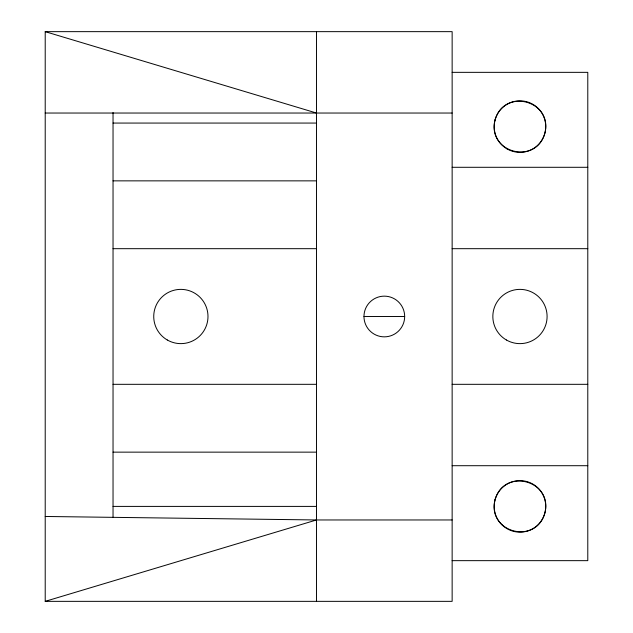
<?xml version="1.0" encoding="UTF-8"?>
<svg xmlns="http://www.w3.org/2000/svg" width="633" height="633" viewBox="0 0 633 633"><rect width="100%" height="100%" fill="white"/><g stroke="black" fill="none" stroke-linecap="round" stroke-linejoin="round"><path stroke-width="0.95" d="M45.212 601.35L452.144 601.35L452.144 31.65L45.212 31.65L45.212 601.35L316.5 519.962L452.144 519.962M452.144 72.344L587.788 72.344L587.788 560.656L452.144 560.656M45.212 113.038L452.144 113.038M113.038 123.063L316.5 123.063M452.144 167.294L587.788 167.294M113.038 180.856L316.5 180.856M113.038 248.682L316.5 248.682M452.144 248.682L587.788 248.682M363.975 316.5L404.669 316.5A20.343 20.343 0 0 0 374.15 298.879A20.343 20.343 0 0 0 374.15 334.121A20.343 20.343 0 0 0 404.669 316.5M113.038 384.318L316.5 384.318M452.144 384.318L587.788 384.318M113.038 452.144L316.5 452.144M452.144 465.706L587.788 465.706M113.038 506.4L316.5 506.4M45.212 516.473L316.5 519.962M45.212 31.65L316.5 113.038M316.5 31.65L316.5 601.35M113.038 112.5L113.038 517.351M495.069 119.93C486.737 152.545 535.763 165.68 544.855 133.27C553.187 100.655 504.169 87.52 495.069 119.93M495.069 499.73C486.737 532.345 535.763 545.48 544.855 513.07C553.187 480.455 504.169 467.32 495.069 499.73M506.4 339.992A27.132 27.132 0 0 0 547.094 316.5A27.132 27.132 0 0 0 506.4 293.008A27.132 27.132 0 0 0 506.4 339.992M167.294 339.992A27.132 27.132 0 0 0 207.988 316.5A27.132 27.132 0 0 0 167.294 293.008A27.132 27.132 0 0 0 167.294 339.992M507.08 148.921A25.771 25.771 0 0 0 545.733 126.6A25.771 25.771 0 0 0 507.08 104.279A25.771 25.771 0 0 0 507.08 148.921M501.74 524.622A25.771 25.771 0 0 0 544.855 513.07A25.771 25.771 0 0 0 513.292 481.507A25.771 25.771 0 0 0 501.74 524.622"/></g></svg>
